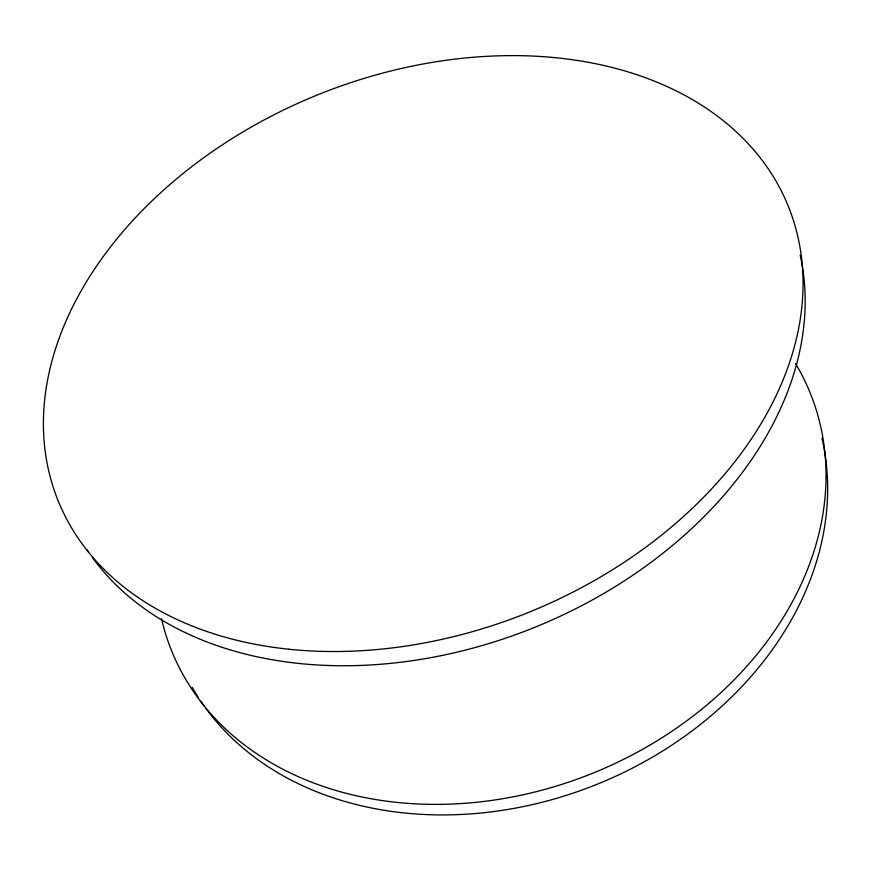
<?xml version="1.0" encoding="UTF-8"?>
<svg xmlns="http://www.w3.org/2000/svg" width="871" height="871" viewBox="0 0 871 871"><rect width="100%" height="100%" fill="white"/><g stroke="black" fill="none" stroke-linecap="round" stroke-linejoin="round"><path stroke-width="1.31" d="M821.919 438.255A340.866 270.13 -21.9 0 1 822.518 440.889M822.801 442.207A340.866 270.13 -21.9 0 1 606.39 780.394A340.866 270.13 -21.9 0 1 205.806 708.319M204.25 706.163A340.866 270.13 -21.9 0 1 200.493 700.741M198.327 697.442A340.866 270.13 -21.9 0 1 192.23 687.404M800.188 255.17A389.119 278.97 -21.9 0 1 544.277 623.364A389.119 278.97 -21.9 0 1 92.435 557.527M88.624 552.094A389.119 278.97 -21.9 0 1 87.154 549.895M795.484 363.49A344.317 270.99 -21.9 0 1 592.226 773.415A344.317 270.99 -21.9 0 1 161.516 618.671M289.02 649.243A393.648 279.428 -21.9 0 0 798.065 237.609A393.648 279.428 -21.9 0 0 182.638 173.852A393.648 279.428 -21.9 0 0 289.02 649.243"/></g></svg>
